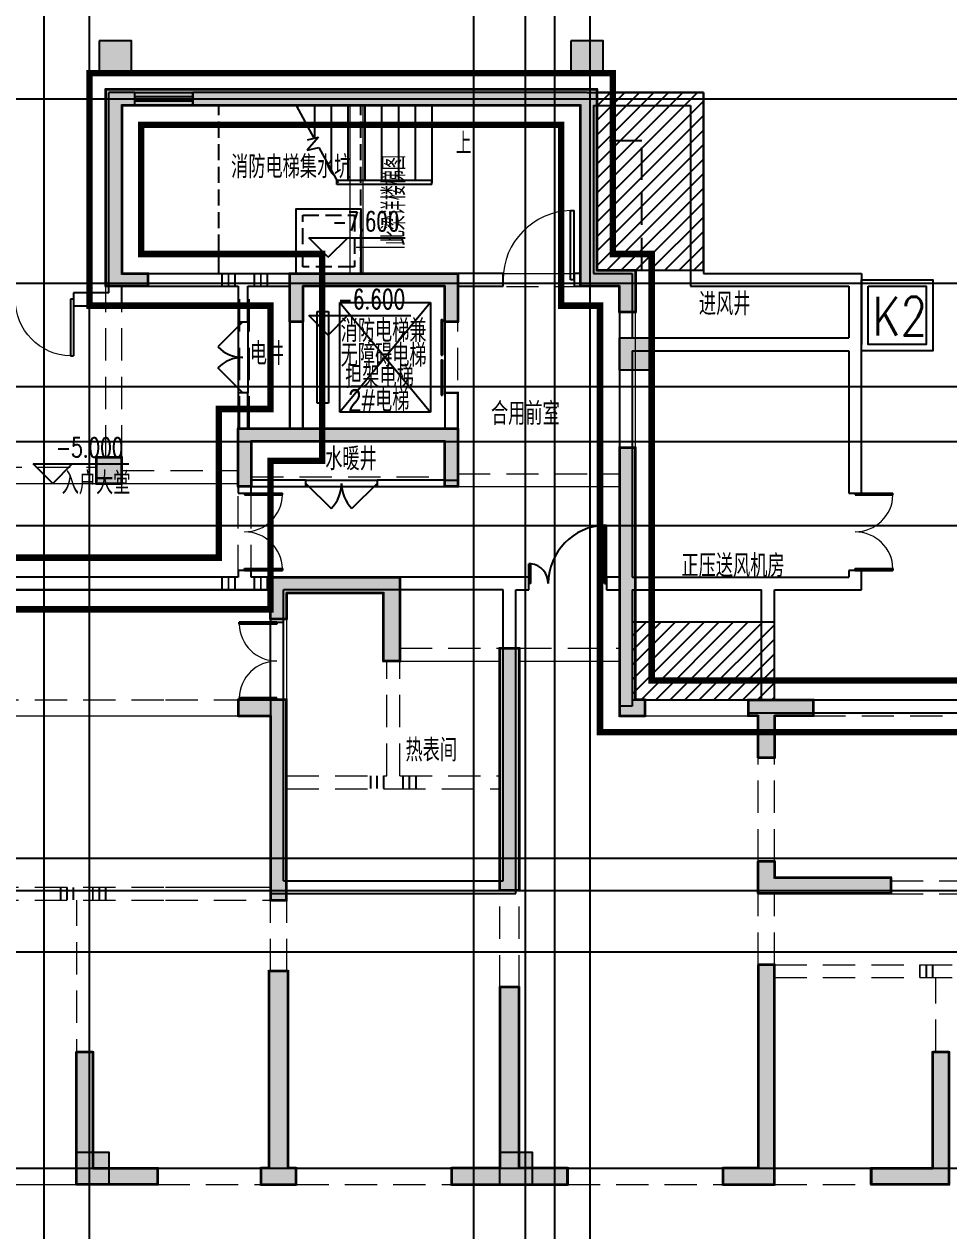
# Model space of a CAD drawing. Extents: x 369444 to 684549, y -549309 to 575337.
# Drawn here: x 505762 to 520075, y 109288 to 127965 of the extents above; entities that cross this region are included whole.
import ezdxf

# ---------------------------------------------------------------- set-up
doc = ezdxf.new("R2010")
doc.units = 0
doc.header["$LTSCALE"] = 1000
doc.header["$MEASUREMENT"] = 0
for name, pattern in [('__DASH', [0.35, 0.25, -0.1]), ('DASH', [0.35, 0.25, -0.1]), ('DASHED', [0.75, 0.5, -0.25])]:
    doc.linetypes.add(name, pattern=pattern)
for name, color, linetype in [('BEAM_CON', 4, 'Continuous'), ('BEAM_SE', 144, 'DASHED'), ('COLUMN', 9, 'Continuous'), ('DIM_ELEV', 3, 'Continuous'), ('DIM_LEAD', 3, 'Continuous'), ('DIM_SYMB', 3, 'Continuous'), ('DOTE', 1, 'Continuous'), ('EVTR', 2, 'Continuous'), ('STAIR', 2, 'Continuous'), ('WALL', 9, 'Continuous'), ('WINDOW', 4, 'Continuous'), ('剪力墙', 3, 'Continuous'), ('填充', 8, 'Continuous'), ('文字', 2, 'Continuous'), ('构造柱', 6, 'Continuous'), ('楼板文字', 211, 'Continuous'), ('车库集水坑', 60, 'Continuous'), ('防火分区线', 7, 'Continuous'), ('风井', 7, 'Continuous')]:
    doc.layers.add(name, color=color, linetype=linetype)
for name, color, linetype, lineweight in [('S_Cl', 2, 'Continuous', 35), ('S_ConcWall', 3, 'Continuous', 35), ('S_SubBeamHoop', 1, 'Continuous', 40)]:
    doc.layers.add(name, color=color, linetype=linetype, lineweight=lineweight)
doc.styles.add('_HZTXT', font='txt.shx', dxfattribs={"width": 0.8, "bigfont": 'HZTXT.shx'})
doc.styles.add('_TCH_DIM', font='SIMPLEX', dxfattribs={"bigfont": 'GBCBIG'})
doc.styles.add('HNSJY', font='hnsjy-07.shx', dxfattribs={"width": 0.8, "bigfont": 'hnsjy-hz.shx'})

# ---------------------------------------------------------------- blocks, each defined once
blk = doc.blocks.new('column500')
h = blk.add_hatch(color=0)
h.dxf.hatch_style = 1
h.paths.add_polyline_path([(-216381, -381440), (-215881, -381440), (-215881, -380940), (-216381, -380940)])
at = {"color": 0}
blk.add_lwpolyline([(-216381, -381440), (-215881, -381440), (-215881, -380940), (-216381, -380940)], close=True, dxfattribs=at)
blk = doc.blocks.new('A$C218543D6')
at = {"layer": '剪力墙'}
for points in [[(16950, 13900), (16950, 16950), (24550, 16950), (24550, 14150), (25150, 14150), (25150, 13500), (24900, 13500), (24900, 13900), (24300, 13900), (24300, 16700), (17200, 16700), (17200, 14100), (17600, 14100), (17600, 13900)], [(22200, 13350), (22200, 13900), (20000, 13900), (20000, 13350), (19800, 13350), (19800, 14100), (22400, 14100), (22400, 13350)], [(19000, 11700), (22200, 11700), (22400, 11700), (22400, 10800), (22200, 10800), (22200, 11500), (19200, 11500), (19200, 10800), (19000, 10800)], [(25300, 7500), (25150, 7500), (25150, 11400), (24900, 11400), (24900, 7250), (25300, 7250)], [(17200, 10850), (17200, 11250), (16800, 11250), (16800, 10850)], [(19500, 8750), (19500, 9400), (21500, 9400), (21500, 8100), (21250, 8100), (21250, 9150), (19750, 9150), (19750, 8750)], [(23050, 4550), (23050, 8300), (23350, 8300), (23350, 4550)], [(19500, 7250), (19500, 4400), (19750, 4400), (19750, 7500), (19500, 7500), (19000, 7500), (19000, 7250)], [(26900, 7250), (26900, 7500), (27050, 7500), (27900, 7500), (27900, 7250), (27300, 7250), (27300, 6600), (27050, 6600), (27050, 7250)], [(27050, 5000), (27300, 5000), (27300, 4750), (29100, 4750), (29100, 4500), (27300, 4500), (27050, 4500), (27050, 4750)], [(27050, 0), (27300, 0), (27300, 250), (27300, 3400), (27050, 3400), (27050, 250), (26500, 250), (26500, 0)], [(19800, 0), (19900, 0), (19900, 250), (19775, 250), (19775, 3300), (19475, 3300), (19475, 250), (19350, 250), (19350, 0)], [(24100, 0), (24100, 250), (23350, 250), (23350, 3050), (23050, 3050), (23050, 250), (22300, 250), (22300, 0), (23350, 0)], [(17750, 0), (16500, 0), (16500, 250), (16500, 2050), (16750, 2050), (16750, 250), (17750, 250)], [(28800, 250), (29750, 250), (29750, 2050), (30000, 2050), (30000, 250), (30000, 0), (28800, 0)]]:
    blk.add_hatch(color=0, dxfattribs=at).paths.add_polyline_path(points)
at = {"layer": 'S_ConcWall', "color": 0, "lineweight": 35, "ltscale": 1}
for p, q in [((16950, 16950), (24550, 16950)), ((16950, 13900), (16950, 16950)), ((24550, 16950), (24550, 14150)), ((17200, 16700), (17200, 14100)), ((24300, 16700), (17200, 16700)), ((24300, 13900), (24300, 16700)), ((17200, 14100), (17600, 14100)), ((17600, 14100), (17600, 13900)), ((19800, 14100), (22400, 14100)), ((19800, 13350), (19800, 14100)), ((22400, 14100), (22400, 13350)), ((24550, 14150), (25150, 14150)), ((25150, 14150), (25150, 13500)), ((17600, 13900), (16950, 13900)), ((20000, 13900), (20000, 13350)), ((22200, 13900), (20000, 13900)), ((22200, 13350), (22200, 13900)), ((24900, 13900), (24300, 13900)), ((24900, 13500), (24900, 13900)), ((25150, 13500), (24900, 13500)), ((20000, 13350), (19800, 13350)), ((22400, 13350), (22200, 13350)), ((19000, 10800), (19000, 11700)), ((19000, 11700), (22200, 11700)), ((22200, 11700), (22400, 11700)), ((22400, 11700), (22400, 10800)), ((19200, 11500), (19200, 10800)), ((22200, 11500), (19200, 11500)), ((22200, 10800), (22200, 11500)), ((24900, 11400), (24900, 7250)), ((25150, 11400), (24900, 11400)), ((25150, 7500), (25150, 11400)), ((16800, 11250), (16800, 10850)), ((17200, 11250), (16800, 11250)), ((17200, 10850), (17200, 11250)), ((16800, 10850), (17200, 10850)), ((19200, 10800), (19000, 10800)), ((22400, 10800), (22200, 10800)), ((19500, 9400), (21500, 9400)), ((19500, 8750), (19500, 9400)), ((21500, 9400), (21500, 8100)), ((19750, 9150), (19750, 8750)), ((21250, 9150), (19750, 9150)), ((21250, 8100), (21250, 9150)), ((19750, 8750), (19500, 8750)), ((23050, 8300), (23350, 8300)), ((23050, 4550), (23050, 8300)), ((23350, 8300), (23350, 4550)), ((21500, 8100), (21250, 8100)), ((19000, 7500), (19000, 7250)), ((19500, 7500), (19000, 7500)), ((19750, 7500), (19500, 7500)), ((19750, 4400), (19750, 7500)), ((25300, 7500), (25150, 7500)), ((25300, 7250), (25300, 7500)), ((26900, 7500), (27050, 7500)), ((26900, 7250), (26900, 7500)), ((27050, 7500), (27900, 7500)), ((27900, 7500), (27900, 7250)), ((19000, 7250), (19500, 7250)), ((19500, 7250), (19500, 4400)), ((24900, 7250), (25300, 7250)), ((27050, 7250), (26900, 7250)), ((27050, 6600), (27050, 7250)), ((27300, 7250), (27300, 6600)), ((27900, 7250), (27300, 7250)), ((27300, 6600), (27050, 6600)), ((27050, 4750), (27050, 5000)), ((27050, 5000), (27300, 5000)), ((27300, 5000), (27300, 4750)), ((27050, 4500), (27050, 4750)), ((27300, 4750), (29100, 4750)), ((29100, 4750), (29100, 4500)), ((23350, 4550), (23050, 4550)), ((27300, 4500), (27050, 4500)), ((29100, 4500), (27300, 4500)), ((19500, 4400), (19750, 4400)), ((19500, 4400), (19500, 4400)), ((19750, 4400), (19750, 4400)), ((19750, 4400), (19750, 4400)), ((27050, 3400), (27050, 250)), ((27300, 3400), (27050, 3400)), ((27300, 250), (27300, 3400)), ((19475, 3300), (19475, 250)), ((19775, 3300), (19475, 3300)), ((19775, 250), (19775, 3300)), ((23050, 3050), (23050, 250)), ((23350, 3050), (23050, 3050)), ((23350, 250), (23350, 3050)), ((16500, 2050), (16750, 2050)), ((16500, 250), (16500, 2050)), ((16750, 2050), (16750, 250)), ((29750, 2050), (30000, 2050)), ((29750, 250), (29750, 2050)), ((30000, 2050), (30000, 250)), ((16500, 0), (16500, 250)), ((16750, 250), (17750, 250)), ((17750, 250), (17750, 0)), ((19350, 250), (19350, 0)), ((19475, 250), (19350, 250)), ((19900, 250), (19775, 250)), ((19900, 0), (19900, 250)), ((22300, 250), (22300, 0)), ((23050, 250), (22300, 250)), ((24100, 250), (23350, 250)), ((24100, 0), (24100, 250)), ((26500, 250), (26500, 0)), ((27050, 250), (26500, 250)), ((27300, 0), (27300, 250)), ((28800, 0), (28800, 250)), ((28800, 250), (29750, 250)), ((30000, 250), (30000, 0)), ((17750, 0), (16500, 0)), ((19350, 0), (19800, 0)), ((19800, 0), (19900, 0)), ((22300, 0), (23350, 0)), ((23350, 0), (24100, 0)), ((26500, 0), (27050, 0)), ((27050, 0), (27300, 0)), ((30000, 0), (28800, 0))]:
    blk.add_line(p, q, dxfattribs=at)
blk = doc.blocks.new('$DorLib2D$00000116')
at = {"color": 0}
for p, q in [((-0.5, 0), (-0.146, 0.354)), ((0.5, 0), (0.146, 0.354))]:
    blk.add_line(p, q, dxfattribs=at)
for centre, start, end in [((-0.5, 0), 0, 45), ((0.5, 0), 135, 180)]:
    blk.add_arc(centre, 0.5, start, end, dxfattribs=at)
blk = doc.blocks.new('$DORLIB2D$00000127')
at = {"color": 0}
for points in [[(-0.533, 0.795), (-0.533, 0.69)], [(-0.033, 0.795), (-0.533, 0.795)], [(-0.033, 0.69), (-0.533, 0.69)], [(-0.033, 0.795), (-0.033, 0.69)], [(0.533, 0.795), (0.033, 0.795)], [(0.033, 0.795), (0.033, 0.69)], [(0.533, 0.69), (0.033, 0.69)], [(0.533, 0.795), (0.533, 0.69)], [(0.5, 0.5), (-0.5, 0.5)]]:
    blk.add_lwpolyline(points, dxfattribs=at)
blk = doc.blocks.new('$TCHSYS$WIN2D')
for p, q in [((-0.5, 0.5), (0.5, 0.5)), ((-0.5, 0.5), (-0.5, -0.5)), ((0.5, 0.5), (0.5, -0.5)), ((0.5, 0.167), (-0.5, 0.167)), ((0.5, -0.167), (-0.5, -0.167)), ((-0.5, -0.5), (0.5, -0.5))]:
    blk.add_line(p, q)
blk = doc.blocks.new('$DorLib2D$00000001')
for p, q in [((0.45, 0.975), (0.5, 0.975)), ((0.45, 0), (0.45, 0.975)), ((0.5, 0), (0.5, 0.975)), ((0.5, 0), (0.45, 0))]:
    blk.add_line(p, q)
at = {"lineweight": 13}
blk.add_arc((0.475, 0), 0.975, 91.4693, 180, dxfattribs=at)
blk = doc.blocks.new('$DorLib2D$00000225')
at = {"color": 0}
for p, q in [((0.475, -0.001), (0.475, 0.752)), ((0.475, 0.752), (0.5, 0.752)), ((0.5, -0.001), (0.5, 0.752)), ((-0.5, 0), (-0.5, 0.252)), ((-0.475, 0.252), (-0.5, 0.252)), ((-0.475, 0), (-0.475, 0.252)), ((-0.475, 0), (-0.5, 0)), ((0.475, -0.001), (0.5, -0.001))]:
    blk.add_line(p, q, dxfattribs=at)
for centre, radius, start, end in [((0.505, -0.002), 0.755, 92.2493, 179.7238), ((-0.501, 0.003), 0.251, 359.7899, 84.0974)]:
    blk.add_arc(centre, radius, start, end, dxfattribs=at)
blk = doc.blocks.new('$DorLib2D$00000002')
for p, q in [((-0.5, 0), (-0.5, 0.4875)), ((-0.475, 0.4875), (-0.5, 0.4875)), ((-0.475, 0), (-0.475, 0.4875)), ((0.475, 0), (0.475, 0.4875)), ((0.475, 0.4875), (0.5, 0.4875)), ((0.5, 0), (0.5, 0.4875)), ((-0.5, 0), (-0.475, 0)), ((0.5, 0), (0.475, 0))]:
    blk.add_line(p, q)
at = {"lineweight": 13}
for centre, start, end in [((-0.4875, 0), 0, 88.53072), ((0.4875, 0), 91.46928, 180)]:
    blk.add_arc(centre, 0.4875, start, end, dxfattribs=at)
blk = doc.blocks.new('3#梁图')
at = {"layer": 'BEAM_CON', "color": 0, "lineweight": 18, "ltscale": 1}
for p, q in [((-463777, 114837), (-463777, 117437)), ((-463577, 114837), (-463577, 117437)), ((-466910, 114837), (-465410, 114837)), ((-465410, 114837), (-464710, 114837)), ((-462110, 114837), (-460210, 114837)), ((-459360, 112137), (-459360, 114237)), ((-464510, 112437), (-464510, 114087)), ((-462310, 112437), (-462310, 114087)), ((-470110, 111587), (-467710, 111587)), ((-467310, 111587), (-465510, 111587)), ((-462110, 111537), (-459610, 111537)), ((-470410, 109937), (-465410, 109937)), ((-465410, 109937), (-465010, 109937)), ((-464760, 108237), (-464760, 109487)), ((-463010, 108837), (-461460, 108837)), ((-461160, 108837), (-459610, 108837)), ((-456610, 108237), (-455035, 108237)), ((-455035, 108237), (-453733, 108237)), ((-469410, 107987), (-466635, 107987)), ((-466635, 107987), (-465510, 107987)), ((-459210, 107987), (-457610, 107987)), ((-466635, 105337), (-465010, 105337)), ((-466760, 100987), (-465160, 100987)), ((-464610, 100987), (-462210, 100987)), ((-460410, 100987), (-458010, 100987)), ((-457210, 100987), (-455710, 100987)), ((-471010, 100737), (-468010, 100737))]:
    blk.add_line(p, q, dxfattribs=at)
at = {"layer": 'BEAM_CON', "color": 0, "const_width": 35}
for points in [[(-464710, 112437), (-464710, 114837), (-462110, 114837), (-462110, 114087), (-462310, 114087), (-462310, 114637), (-464510, 114637), (-464510, 112437)], [(-462110, 112337), (-462110, 112987), (-462310, 112987), (-462310, 112437)]]:
    blk.add_lwpolyline(points, dxfattribs=at)
at = {"layer": 'BEAM_SE', "color": 0, "lineweight": 18, "ltscale": 1}
for p, q in [((-467560, 111987), (-467560, 114637)), ((-467310, 111987), (-467310, 114637)), ((-466910, 114637), (-465485, 114637)), ((-465485, 112437), (-465485, 114637)), ((-465335, 114637), (-464710, 114637)), ((-465335, 112437), (-465335, 114637)), ((-462110, 114637), (-460210, 114637)), ((-459610, 112137), (-459610, 114237)), ((-464710, 112437), (-464710, 114087)), ((-462110, 112437), (-462110, 114087)), ((-470110, 111837), (-467710, 111837)), ((-467310, 111787), (-465510, 111787)), ((-462110, 111737), (-459610, 111737)), ((-465510, 110137), (-465510, 111562)), ((-465310, 111687), (-462310, 111687)), ((-465310, 110137), (-465310, 111562)), ((-465310, 111537), (-462310, 111537)), ((-470410, 110137), (-465510, 110137)), ((-465310, 110137), (-465010, 110137)), ((-465010, 108237), (-465010, 109487)), ((-463010, 109037), (-461460, 109037)), ((-461160, 109037), (-459610, 109037)), ((-463210, 107062), (-463210, 108837)), ((-463010, 107062), (-463010, 108837)), ((-469410, 108237), (-466635, 108237)), ((-466635, 108237), (-465510, 108237)), ((-459210, 108237), (-457610, 108237)), ((-456610, 107987), (-453760, 107987)), ((-457460, 105737), (-457460, 107337)), ((-457210, 105737), (-457210, 107337)), ((-464760, 107062), (-463210, 107062)), ((-463010, 107062), (-461460, 107062)), ((-464760, 106862), (-463110, 106862)), ((-463110, 106862), (-461460, 106862)), ((-455410, 105437), (-453410, 105437)), ((-469410, 105337), (-466635, 105337)), ((-461460, 103787), (-461460, 105287)), ((-461160, 103787), (-461160, 105287)), ((-457460, 104137), (-457460, 105237)), ((-457210, 104137), (-457210, 105237)), ((-455410, 105237), (-453410, 105237)), ((-469410, 105137), (-466635, 105137)), ((-468010, 102487), (-468010, 105137)), ((-467810, 102787), (-467810, 105137)), ((-466635, 105137), (-465010, 105137)), ((-465010, 104037), (-465010, 105137)), ((-464760, 104037), (-464760, 105137)), ((-457210, 104137), (-451710, 104137)), ((-457210, 103937), (-451710, 103937)), ((-454710, 102787), (-454710, 103937)), ((-471010, 100987), (-468010, 100987)), ((-466760, 100737), (-465160, 100737)), ((-464610, 100737), (-462210, 100737)), ((-460410, 100737), (-458010, 100737)), ((-457210, 100737), (-455710, 100737))]:
    blk.add_line(p, q, dxfattribs=at)
at = {"layer": 'S_Cl', "color": 0, "ltscale": 1, "const_width": 35}
blk.add_lwpolyline([(-467310, 111587), (-467310, 111987), (-467710, 111987), (-467710, 111587)], close=True, dxfattribs=at)
at = {"layer": 'S_ConcWall', "color": 0, "lineweight": 35, "ltscale": 1, "const_width": 35}
for points in [[(-467560, 114637), (-467560, 117687), (-459960, 117687), (-459960, 114887), (-459360, 114887), (-459360, 114237), (-459610, 114237), (-459610, 114637), (-460210, 114637), (-460210, 117437), (-467310, 117437), (-467310, 114837), (-466910, 114837), (-466910, 114637)], [(-459210, 108237), (-459360, 108237), (-459360, 112137), (-459610, 112137), (-459610, 107987), (-459210, 107987)], [(-465010, 109487), (-465010, 110137), (-463010, 110137), (-463010, 108837), (-463260, 108837), (-463260, 109887), (-464760, 109887), (-464760, 109487)], [(-461460, 105287), (-461460, 109037), (-461160, 109037), (-461160, 105287)], [(-465010, 107987), (-465010, 105137), (-465010, 105137), (-464760, 105137), (-464760, 105137), (-464760, 105137), (-464760, 108237), (-465010, 108237), (-465510, 108237), (-465510, 107987)], [(-457610, 107987), (-457610, 108237), (-457460, 108237), (-456610, 108237), (-456610, 107987), (-457210, 107987), (-457210, 107337), (-457460, 107337), (-457460, 107987)], [(-457460, 105737), (-457210, 105737), (-457210, 105487), (-455410, 105487), (-455410, 105237), (-457210, 105237), (-457460, 105237), (-457460, 105487)], [(-457460, 105737), (-457210, 105737), (-457210, 105487), (-455410, 105487), (-455410, 105237), (-457210, 105237), (-457460, 105237), (-457460, 105487)], [(-464710, 100737), (-464610, 100737), (-464610, 100987), (-464735, 100987), (-464735, 104037), (-465035, 104037), (-465035, 100987), (-465160, 100987), (-465160, 100737)], [(-457460, 100737), (-457210, 100737), (-457210, 100987), (-457210, 104137), (-457460, 104137), (-457460, 100987), (-458010, 100987), (-458010, 100737)], [(-460410, 100737), (-460410, 100987), (-461160, 100987), (-461160, 103787), (-461460, 103787), (-461460, 100987), (-462210, 100987), (-462210, 100737), (-461160, 100737)], [(-466760, 100737), (-468010, 100737), (-468010, 100987), (-468010, 102787), (-467760, 102787), (-467760, 100987), (-466760, 100987)], [(-455710, 100987), (-454760, 100987), (-454760, 102787), (-454510, 102787), (-454510, 100987), (-454510, 100737), (-455710, 100737)]]:
    blk.add_lwpolyline(points, close=True, dxfattribs=at)
for points in [[(-462110, 112437), (-462110, 111537), (-462310, 111537), (-462310, 112237), (-465310, 112237), (-465310, 111537), (-465510, 111537), (-465510, 112437), (-464710, 112437)], [(-464510, 112437), (-462310, 112437)]]:
    blk.add_lwpolyline(points, dxfattribs=at)
at = {"layer": 'S_SubBeamHoop', "color": 0, "linetype": 'Continuous', "ltscale": 1, "const_width": 30}
for points in [[(-465760, 114837), (-465760, 114637)], [(-465660, 114837), (-465660, 114637)], [(-465560, 114837), (-465560, 114637)], [(-465260, 114837), (-465260, 114637)], [(-465160, 114837), (-465160, 114637)], [(-465060, 114837), (-465060, 114637)], [(-465760, 110137), (-465760, 109937)], [(-465660, 110137), (-465660, 109937)], [(-465560, 110137), (-465560, 109937)], [(-465260, 110137), (-465260, 109937)], [(-465160, 110137), (-465160, 109937)], [(-465060, 110137), (-465060, 109937)], [(-463460, 107062), (-463460, 106862)], [(-463360, 107062), (-463360, 106862)], [(-463260, 107062), (-463260, 106862)], [(-462960, 107062), (-462960, 106862)], [(-462860, 107062), (-462860, 106862)], [(-462760, 107062), (-462760, 106862)], [(-468260, 105337), (-468260, 105137)], [(-468160, 105337), (-468160, 105137)], [(-468060, 105337), (-468060, 105137)], [(-467760, 105337), (-467760, 105137)], [(-467660, 105337), (-467660, 105137)], [(-467560, 105337), (-467560, 105137)], [(-454960, 104137), (-454960, 103937)], [(-454860, 104137), (-454860, 103937)], [(-454760, 104137), (-454760, 103937)]]:
    blk.add_lwpolyline(points, dxfattribs=at)
at = {"layer": '楼板文字', "color": 0, "lineweight": 0}
blk.add_line((-463684, 115245), (-462936, 115245), dxfattribs=at)
at = {"layer": '楼板文字', "color": 0, "lineweight": 0, "style": 'HNSJY', "width": 0.7}
blk.add_text('此梁详楼梯图', height=350, rotation=90, dxfattribs=at).set_placement((-462924, 115272, 27365206))

msp = doc.modelspace()

# ---------------------------------------------------------------- hatches: boundary and pattern name
at = {"layer": '填充'}
h = msp.add_hatch(dxfattribs=at)
h.set_pattern_fill('ANSI31', color=256, scale=100, style=0)
h.set_pattern_definition([(45, (466779.26, -225804.9), (-112.2532, 112.2532), [])])
h.paths.add_polyline_path([(516274.5, 126907), (514624.5, 126907), (514624.5, 124157), (516274.5, 124157)])
h = msp.add_hatch(dxfattribs=at)
h.set_pattern_fill('ANSI31', color=256, scale=100, style=0)
h.set_pattern_definition([(45, (466779.26, -225804.9), (-112.2532, 112.2532), [])])
h.paths.add_polyline_path([(517374.5, 118707), (515174.5, 118707), (515174.5, 117507), (517374.5, 117507)])

# ---------------------------------------------------------------- linework, layer by layer
at = {"layer": 'DIM_ELEV'}
for p, q in [((510469.5, 123152.7), (510169.5, 123452.7)), ((510169.5, 123452.7), (511746, 123452.7)), ((510469.5, 123152.7), (510769.5, 123452.7)), ((506204, 120857), (505904, 121157)), ((505904, 121157), (507384.3, 121157)), ((506204, 120857), (506504, 121157))]:
    msp.add_line(p, q, dxfattribs=at)
at = {"layer": 'DIM_LEAD'}
for p, q in [((510469.8, 124359.1), (510169.8, 124659.1)), ((510169.8, 124659.1), (511659.2, 124659.1)), ((510469.8, 124359.1), (510769.8, 124659.1))]:
    msp.add_line(p, q, dxfattribs=at)
at = {"layer": 'DIM_LEAD', "linetype": 'DASH'}
for points in [[(508774.5, 124107), (508774.5, 126707)], [(510974.5, 124107), (510974.5, 126707)]]:
    msp.add_lwpolyline(points, dxfattribs=at)
at = {"layer": 'DIM_LEAD'}
msp.add_lwpolyline([(509974.5, 124107), (509974.5, 125107), (510974.5, 125107), (510974.5, 124107)], close=True, dxfattribs=at)
at = {"layer": 'DIM_LEAD', "linetype": 'DASH'}
msp.add_lwpolyline([(510074.5, 124207), (510074.5, 125007), (510874.5, 125007), (510874.5, 124207)], close=True, dxfattribs=at)
at = {"layer": 'DIM_SYMB', "linetype": 'ByBlock'}
msp.add_lwpolyline([(512339.5, 126124.5, 0, 0, 0), (510684.5, 126124.5, 80, 0, 0), (510384.5, 126124.5, 0, 0, 0)], format="xyseb", dxfattribs=at)
at = {"layer": 'DOTE', "color": 8}
for p, q in [((506774.5, 59364.2), (506774.5, 476704.8)), ((513524.5, 59364.2), (513524.5, 476704.8)), ((514524.5, 59364.2), (514524.5, 476704.8)), ((506074.5, 59364.2), (506074.5, 261807)), ((512724.5, 59364.2), (512724.5, 261807)), ((513974.5, 59364.2), (513974.5, 261807))]:
    msp.add_line(p, q, dxfattribs=at)
at = {"layer": 'DOTE', "color": 8, "lineweight": -2}
for p, q in [((377844.4, 126807), (624570.9, 126807)), ((377844.4, 123957), (624570.9, 123957)), ((377844.4, 122357), (624570.9, 122357)), ((377844.4, 121507), (624570.9, 121507)), ((377844.4, 120207), (624570.9, 120207)), ((377844.4, 115057), (624570.9, 115057)), ((377844.4, 114557), (624570.9, 114557)), ((377844.4, 113607), (624570.9, 113607)), ((377844.4, 110257), (624570.9, 110257))]:
    msp.add_line(p, q, dxfattribs=at)
at = {"layer": 'EVTR'}
for p, q in [((510649.5, 123657), (512049.5, 123657)), ((510649.5, 121957), (510649.5, 123657)), ((510649.5, 123657), (512049.5, 121957)), ((512049.5, 123657), (510649.5, 121957)), ((512049.5, 123657), (512049.5, 121957)), ((510299.5, 123517), (510474.5, 123517)), ((510299.5, 122097), (510299.5, 123517)), ((510474.5, 123517), (510474.5, 122097)), ((510474.5, 122097), (510299.5, 122097)), ((512049.5, 121957), (510649.5, 121957))]:
    msp.add_line(p, q, dxfattribs=at)
at = {"layer": 'STAIR'}
for p, q in [((507914.5, 126707), (509856.3, 126707)), ((509970.1, 126707), (512074.5, 126707)), ((509970.1, 126707), (510246.6, 126198)), ((509994.5, 126707), (509994.5, 126662)), ((510254.5, 126707), (510254.5, 126199.9)), ((510514.5, 126707), (510514.5, 125705.1)), ((510774.5, 126707), (510774.5, 125542)), ((511034.5, 126707), (511034.5, 125542)), ((511294.5, 126707), (511294.5, 125542)), ((511554.5, 126707), (511554.5, 125542)), ((511814.5, 126707), (511814.5, 125542)), ((512074.5, 126707), (512074.5, 125542)), ((510319.5, 126215.5), (510141.3, 126014)), ((510146, 126173.8), (510319.5, 126215.5)), ((510141.3, 126014), (510322.9, 126057.7)), ((510322.9, 126057.7), (510622.1, 125507)), ((510602, 125542), (510602, 125507)), ((512074.5, 125542), (510602, 125542)), ((510602, 125482), (510602, 125542)), ((512074.5, 125542), (512074.5, 125507)), ((512074.5, 125482), (512074.5, 125542)), ((512074.5, 125482), (510602, 125482))]:
    msp.add_line(p, q, dxfattribs=at)
at = {"layer": 'WALL'}
for p, q in [((507074.5, 124007), (507074.5, 126907)), ((507474.5, 126907), (507074.5, 126907)), ((507474.5, 126707), (507474.5, 126907)), ((514474.5, 126907), (508374.5, 126907)), ((508374.5, 126907), (508374.5, 126707)), ((514474.5, 126907), (516274.5, 126907)), ((516274.5, 126907), (516274.5, 124107)), ((507274.5, 124107), (507274.5, 126707)), ((507274.5, 126707), (507474.5, 126707)), ((508374.5, 126707), (514374.5, 126707)), ((514374.5, 126807), (514374.5, 126807)), ((514374.5, 126707), (514374.5, 124107)), ((514574.5, 126807), (514574.5, 126807)), ((514574.5, 126707), (516074.5, 126707)), ((514574.5, 126707), (514574.5, 124107)), ((516074.5, 126707), (516074.5, 123907)), ((507274.5, 124107), (509174.5, 124107)), ((509174.5, 124107), (509974.5, 124107)), ((509974.5, 124107), (512374.5, 124107)), ((513174.5, 124107), (512374.5, 124107)), ((513174.5, 123907), (513174.5, 124107)), ((514374.5, 124107), (514274.5, 124107)), ((514274.5, 124107), (514274.5, 123907)), ((514574.5, 124107), (515174.5, 124107)), ((515174.5, 124107), (515174.5, 123107)), ((516274.5, 124107), (518724.5, 124107)), ((518724.5, 124107), (518724.5, 123507)), ((507074.5, 123807), (507074.5, 124007)), ((507274.5, 123907), (509074.5, 123907)), ((507274.5, 123607), (507274.5, 123907)), ((509074.5, 123907), (509074.5, 123357)), ((509224.5, 123907), (509874.5, 123907)), ((509224.5, 123357), (509224.5, 123907)), ((509874.5, 121707), (509874.5, 123907)), ((510074.5, 121707), (510074.5, 123907)), ((510074.5, 123907), (512274.5, 123907)), ((512274.5, 123907), (512274.5, 123357)), ((512474.5, 123357), (512474.5, 123907)), ((512474.5, 123907), (513174.5, 123907)), ((514274.5, 123907), (514474.5, 123907)), ((514474.5, 123907), (514974.5, 123907)), ((514974.5, 123907), (514974.5, 123007)), ((516074.5, 123907), (518524.5, 123907)), ((518524.5, 123907), (518524.5, 123507)), ((507074.5, 123807), (506524.5, 123807)), ((506524.5, 123807), (506524.5, 123607)), ((506524.5, 123607), (507274.5, 123607)), ((518524.8, 123507), (518524.8, 123107)), ((518724.8, 123507), (518724.8, 123007)), ((509074.5, 123357), (509224.5, 123357)), ((512274.5, 123357), (512474.5, 123357)), ((515174.5, 123107), (518524.8, 123107)), ((514974.5, 123007), (514974.5, 119407)), ((515174.5, 122907), (518524.8, 122907)), ((515174.5, 122907), (515174.5, 119407)), ((518524.8, 122907), (518524.5, 120707)), ((518724.5, 120706.9), (518724.8, 123007)), ((509224.5, 122257), (509074.5, 122257)), ((509074.5, 122257), (509074.5, 121607)), ((509224.5, 121707), (509224.5, 122257)), ((512474.5, 122257), (512274.5, 122257)), ((512274.5, 122257), (512274.5, 121707)), ((512474.5, 121607), (512474.5, 122257)), ((509074.5, 121607), (509074.5, 120907)), ((509224.5, 121707), (509874.5, 121707)), ((510074.5, 121707), (512274.5, 121707)), ((512474.5, 120907), (512474.5, 121607)), ((509274.5, 121507), (509974.5, 121507)), ((509274.5, 121507), (509274.5, 120907)), ((509974.5, 121507), (512274.5, 121507)), ((512274.5, 120907), (512274.5, 121507)), ((509074.5, 120907), (509074.5, 120707)), ((510124.5, 120907), (509274.5, 120907)), ((510124.5, 120807), (510124.5, 120907)), ((512274.5, 120907), (511224.5, 120907)), ((511224.5, 120907), (511224.5, 120807)), ((512274.5, 120807), (512274.5, 120907)), ((512274.5, 120907), (512474.5, 120907)), ((509074.5, 120707), (509274.5, 120707)), ((509274.5, 120807), (510124.5, 120807)), ((509274.5, 120707), (509274.5, 120807)), ((511224.5, 120807), (512274.5, 120807)), ((518524.5, 120707), (518724.5, 120706.9)), ((509074.5, 119407), (504174.5, 119407)), ((509274.5, 119507), (509074.5, 119507)), ((509074.5, 119507), (509074.5, 119407)), ((509274.5, 119407), (509274.5, 119507)), ((509674.5, 119407), (509274.5, 119407)), ((513274.5, 119407), (509674.5, 119407)), ((513574.5, 119407), (513274.5, 119407)), ((513574.5, 119207), (513574.5, 119407)), ((514974.5, 119407), (514774.5, 119407)), ((514774.5, 119407), (514774.5, 119207)), ((515174.5, 119407), (517274.5, 119407)), ((517274.5, 119407), (518524.3, 119407)), ((518724.3, 119506.9), (518524.3, 119507)), ((518524.3, 119507), (518524.3, 119407)), ((518724.3, 119207), (518724.3, 119506.9)), ((509174.5, 119207), (504074.5, 119207)), ((509574.5, 119207), (509174.5, 119207)), ((509574.5, 119207), (509574.5, 118707)), ((509774.5, 118707), (509774.5, 119207)), ((513174.5, 119207), (509774.5, 119207)), ((513174.5, 114707), (513174.5, 119207)), ((513374.5, 119207), (513574.5, 119207)), ((513374.5, 114507), (513374.5, 119207)), ((514774.5, 119207), (514974.5, 119207)), ((514974.5, 119207), (514974.5, 117407)), ((515174.5, 119207), (515174.5, 117407)), ((515174.5, 119207), (517174.5, 119207)), ((517374.5, 119207), (518724.3, 119207)), ((509574.5, 118707), (509774.5, 118707)), ((509774.5, 117507), (509574.5, 117507)), ((509574.5, 117507), (509574.5, 114507)), ((509774.5, 114707), (509774.5, 117507)), ((516974.5, 117507), (521174.5, 117507)), ((516974.5, 117507), (516974.5, 117307)), ((515174.5, 117407), (514974.5, 117407)), ((516974.5, 117307), (521374.5, 117307)), ((509774.5, 114707), (513174.5, 114707)), ((509574.5, 114507), (513374.5, 114507))]:
    msp.add_line(p, q, dxfattribs=at)
at = {"layer": 'WALL', "linetype": 'ByBlock'}
for p, q in [((517174.5, 117507), (517174.5, 119207)), ((517374.5, 117507), (517374.5, 119207)), ((517174.5, 117507), (517374.5, 117507))]:
    msp.add_line(p, q, dxfattribs=at)
at = {"layer": 'WINDOW'}
for p, q in [((509074.5, 123357), (509074.5, 122257)), ((509224.5, 123357), (509224.5, 122257)), ((510124.5, 120907), (511224.5, 120907)), ((510124.5, 120807), (511224.5, 120807)), ((509574.5, 117507), (509574.5, 118707)), ((509774.5, 117507), (509774.5, 118707))]:
    msp.add_line(p, q, dxfattribs=at)
at = {"layer": '填充'}
for points in [[(516274.5, 126907), (514624.5, 126907), (514624.5, 124157), (516274.5, 124157)], [(517374.5, 118707), (515174.5, 118707), (515174.5, 117507), (517374.5, 117507)]]:
    msp.add_lwpolyline(points, close=True, dxfattribs=at)
at = {"layer": '车库集水坑', "lineweight": -2}
for points in [[(518724.5, 124007), (519824.5, 124007), (519824.5, 122907), (518724.5, 122907)], [(518824.5, 123907), (519724.5, 123907), (519724.5, 123007), (518824.5, 123007)]]:
    msp.add_lwpolyline(points, close=True, dxfattribs=at)
at = {"layer": '防火分区线', "color": 130, "linetype": 'DASH', "ltscale": 8, "const_width": 100}
for points in [[(556074.5, 147057), (535224.5, 147057), (535224.5, 145257), (530374.5, 145257), (530374.5, 119507), (526474.5, 119507), (526474.5, 117607), (524674.5, 117607), (524674.5, 118407), (520874.5, 118407), (520874.5, 117807), (515474.5, 117807), (515474.5, 124407), (514874.5, 124407), (514874.5, 127207), (506774.5, 127207), (506774.5, 123607), (509174.5, 123607), (509574.5, 123607), (509574.5, 122007), (508774.5, 122007), (508774.5, 119707), (501274.5, 119707)], [(556874.5, 146257), (536024.5, 146257), (536024.5, 144457), (531174.5, 144457), (531174.5, 118707), (527274.5, 118707), (527274.5, 116807), (523874.5, 116807), (523874.5, 117607), (521674.5, 117607), (521674.5, 117007), (514674.5, 117007), (514674.5, 123607), (514074.5, 123607), (514074.5, 126407), (507574.5, 126407), (507574.5, 124407), (509174.5, 124407), (510374.5, 124407), (510374.5, 121207), (509574.5, 121207), (509574.5, 118907), (502074.5, 118907)]]:
    msp.add_lwpolyline(points, dxfattribs=at)
at = {"layer": '防火分区线', "color": 3, "linetype": 'DASH', "ltscale": 8, "const_width": 100}
for points in [[(531174.5, 81378.3), (531174.5, 119507), (526474.5, 119507), (526474.5, 117607), (524674.5, 117607), (524674.5, 118407), (520874.5, 118407), (520874.5, 117807), (515474.5, 117807), (515474.5, 124407), (514874.5, 124407), (514874.5, 127207), (506774.5, 127207), (506774.5, 123607), (509174.5, 123607), (509574.5, 123607), (509574.5, 122007), (508774.5, 122007), (508774.5, 119707), (501274.5, 119707)], [(521674.5, 117007), (514674.5, 117007), (514674.5, 123607), (514074.5, 123607), (514074.5, 126407), (507574.5, 126407), (507574.5, 124407), (509174.5, 124407), (510374.5, 124407), (510374.5, 121207), (509574.5, 121207), (509574.5, 118907), (502074.5, 118907)]]:
    msp.add_lwpolyline(points, dxfattribs=at)
at = {"layer": '风井', "linetype": '__DASH', "ltscale": 2}
msp.add_lwpolyline([(515324.5, 126157), (514624.5, 126157), (514624.5, 124157), (515324.5, 124157)], close=True, dxfattribs=at)

# ---------------------------------------------------------------- block references
at = {"layer": 'COLUMN', "color": 8, "rotation": 270}
for p in [(888364.4, -88673.9), (895664.4, -88673.9)]:
    msp.add_blockref('column500', p, dxfattribs=at)
at = {"layer": 'COLUMN', "color": 8, "xscale": -1, "rotation": 270}
for p in [(896414.4, 338987.9), (888014.4, 326387.9), (894564.4, 326387.9)]:
    msp.add_blockref('column500', p, dxfattribs=at)
at = {"layer": 'WINDOW'}
for name, p, xscale, yscale, zscale, rotation in [('$TCHSYS$WIN2D', (507924.5, 126807), -900, 200, 900, 180), ('$DorLib2D$00000002', (505624.5, 123707), -1800, 1800, 1800, 180), ('$DorLib2D$00000116', (509149.5, 122807), 1100, 1100, -1100, 90), ('$DORLIB2D$00000127', (512374.5, 122807), 1100, 200, 1100, 90), ('$DorLib2D$00000116', (510674.5, 120857), 1100, 1100, -1100, 180), ('$DorLib2D$00000002', (518624.4, 120107), 1200, 1200, 1200, 269.9923566796238), ('$DorLib2D$00000002', (509674.5, 118107), 1200, 1200, 1200, 90)]:
    msp.add_blockref(name, p, dxfattribs=dict(at, xscale=xscale, yscale=yscale, zscale=zscale, rotation=rotation))
for name, p, xscale, yscale, zscale in [('$DorLib2D$00000001', (513724.5, 124007), 1100, 1100, 1100), ('$DorLib2D$00000225', (514174.5, 119307), 1200, 1200, -1200)]:
    msp.add_blockref(name, p, dxfattribs=dict(at, xscale=xscale, yscale=yscale, zscale=zscale))
at = {"layer": 'WINDOW', "lineweight": -2, "xscale": 1200, "yscale": 1200, "zscale": 1200, "rotation": 270}
msp.add_blockref('$DorLib2D$00000002', (509174.5, 120107), dxfattribs=at)
at = {"layer": '剪力墙', "color": 8}
msp.add_blockref('A$C218543D6', (490074.5, 110007), dxfattribs=at)
at = {"layer": '构造柱', "color": 8}
msp.add_blockref('3#梁图', (974585.5, 9269.5), dxfattribs=at)

# ---------------------------------------------------------------- texts
at = {"style": 'HNSJY', "width": 0.8}
for s, p in [('消防电梯集水坑', (508964.9, 125580.6)), ('进风井', (516205.8, 123458.5, 32.6)), ('消防电梯兼', (510660.5, 123044.1)), ('电井', (509254.2, 122690.6)), ('无障碍电梯', (510660.5, 122662.3)), ('担架电梯', (510730, 122330.2)), ('合用前室', (512988.2, 121761.4)), ('水暖井', (510421.9, 121060.8)), ('入户大堂', (506342.9, 120687.8)), ('正压送风机房', (515936.1, 119407)), ('热表间', (511664.7, 116552.3, 32.6))]:
    msp.add_text(s, height=350, dxfattribs=at).set_placement(p)
at = {"layer": 'DIM_ELEV', "color": 7, "style": '_TCH_DIM', "width": 0.705882}
for s, p in [('-6.600', (510616, 123557.7)), ('-5.000', (506254.3, 121262))]:
    msp.add_text(s, height=297.5, dxfattribs=at).set_placement(p)
at = {"layer": 'DIM_LEAD', "color": 7, "style": '_TCH_DIM', "width": 0.705882}
msp.add_text('-7.600', height=297.5, dxfattribs=at).set_placement((510529.2, 124764.1))
at = {"layer": 'DIM_SYMB', "color": 7, "linetype": 'ByBlock', "style": '_TCH_DIM'}
msp.add_text('上', height=337.6, dxfattribs=at).set_placement((512444.5, 125949.5))
at = {"layer": '文字', "style": 'HNSJY', "width": 0.8}
msp.add_text('2#电梯', height=350, dxfattribs=at).set_placement((510776.7, 121965.4))
at = {"layer": '车库集水坑', "lineweight": -2, "style": '_HZTXT', "width": 0.8}
msp.add_text('K2', height=600, dxfattribs=at).set_placement((518895.1, 123144.1))

doc.saveas('drawing.dxf')
